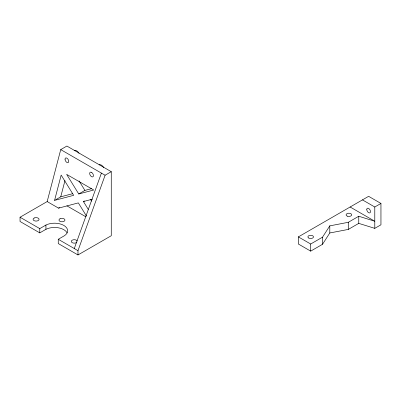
<?xml version="1.0" encoding="UTF-8"?>
<svg xmlns="http://www.w3.org/2000/svg" width="401" height="401" viewBox="0 0 401 401"><rect width="100%" height="100%" fill="white"/><g stroke="black" fill="none" stroke-linecap="round" stroke-linejoin="round"><path stroke-width="0.6" d="M20.05 217.227L47.168 201.568L60.726 149.613L66.892 146.054L111.267 171.678L111.267 235.728L77.984 254.946L58.26 243.557L58.26 239.287L64.426 235.728A13.108 7.569 0 0 0 63.809 225.407A13.108 7.569 0 0 0 45.935 225.051L39.774 228.61L20.05 217.227L20.05 221.492L39.774 232.881L45.935 229.322A13.108 7.569 0 0 1 67.122 232.906M54.566 200.395L61.168 175.097L73.664 195.327L54.566 200.395L60.731 196.836L72.666 193.668M60.731 196.836L64.977 180.575M74.285 248.54L101.408 173.102M77.984 254.946L77.984 250.675L105.102 175.237L111.267 171.678M329.792 225.863L329.792 232.976L322.519 244.294L310.69 251.126L298.359 244.008L298.359 236.891L310.69 244.008L322.519 237.176L329.792 225.863L348.284 222.304L358.76 216.254L374.785 221.237L350.133 207.001M76.812 242.319L76.325 242.665A2.967 1.714 0 0 1 72.421 242.75A2.967 1.714 0 0 1 71.759 240.525L72.25 240.179A2.967 1.714 0 0 1 75.839 239.963L76.441 240.244A2.967 1.714 0 0 1 77.172 241.026M78.751 193.979L93.714 190.009L66.651 174.385L78.751 193.979L84.917 190.42L91.498 188.676M47.168 201.568L58.561 208.144L59.589 207.553M88.275 209.397L83.428 201.548L84.456 200.956M298.359 236.891L368.624 196.325L380.95 203.442L380.95 224.796L374.785 228.354L358.76 223.372L348.284 229.422L329.792 232.976M362.459 199.883L374.785 207.001L380.95 203.442M58.561 208.144L78.34 202.896L86.506 216.114M83.428 201.548L92.375 199.172M60.726 149.613L105.102 175.237M66.892 205.838L85.864 216.791M58.26 239.287L77.984 250.675M79.027 180.886L84.917 190.42M90.561 199.558L91.528 201.132M374.785 207.001L374.785 228.354M358.76 216.254L358.76 223.372M348.284 222.304L348.284 229.422M322.519 237.176L322.519 244.294M310.69 244.008L310.69 251.126M45.935 225.051L45.935 229.322M39.774 228.61L39.774 232.881M99.132 164.891A4.546 2.627 60 0 1 103.679 167.518M74.481 150.661A4.546 2.627 60 0 1 79.027 153.282M60.035 218.771L59.518 219.101A2.967 1.714 0 0 0 59.98 221.342A2.967 1.714 0 0 0 63.889 221.372L64.406 221.041A2.967 1.714 0 0 0 64.215 218.961L63.639 218.66A2.967 1.714 0 0 0 60.035 218.771M34.321 217.979L33.759 218.289A2.967 1.714 0 0 0 33.935 220.545A2.967 1.714 0 0 0 37.829 220.74L38.386 220.43A2.967 1.714 0 0 0 38.466 218.345L37.93 218.024A2.967 1.714 0 0 0 34.321 217.979M91.623 172.435L91.142 172.209A2.617 1.509 60 0 0 89.704 173.648A2.617 1.509 60 0 0 91.463 176.61L91.944 176.841A2.617 1.509 60 0 0 93.388 175.402A2.617 1.509 60 0 0 91.623 172.435M308.715 238.029A2.787 1.609 0 0 0 313.382 237.307A2.787 1.609 0 0 0 309.968 235.337A2.787 1.609 0 0 0 308.715 238.029M347.507 216.224A2.787 1.609 0 0 0 351.692 214.831A2.787 1.609 0 0 0 347.507 213.437A2.787 1.609 0 0 0 347.507 216.224M366.775 209.492A2.617 1.509 60 0 0 369.547 212.941A2.617 1.509 60 0 0 369.547 209.247A2.617 1.509 60 0 0 366.775 209.492M65.042 159.247A2.617 1.509 60 0 0 67.834 162.671A2.617 1.509 60 0 0 67.799 158.951A2.617 1.509 60 0 0 65.042 159.247"/></g></svg>
